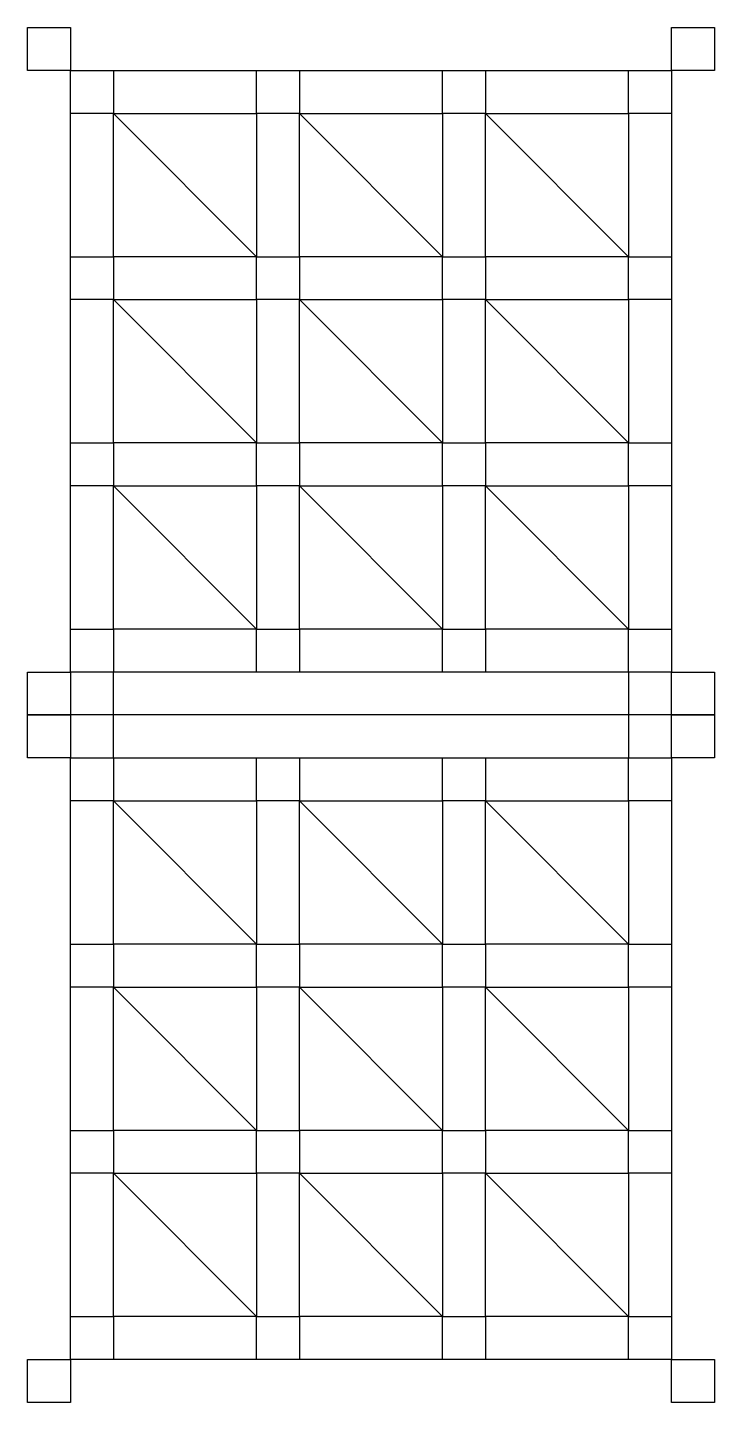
# Model space of a CAD drawing. Header units: inches. Extents: x 0.07 to 0.93, y 0.14 to 1.86.
import ezdxf

# ---------------------------------------------------------------- set-up
doc = ezdxf.new("R2010")
doc.units = ezdxf.units.IN
doc.header["$MEASUREMENT"] = 0

msp = doc.modelspace()

# ---------------------------------------------------------------- linework, layer by layer
for p, q in [((0.1785, 1.75, 0.375), (0.3571, 1.5714, 0.375)), ((0.4107, 1.75, 0.375), (0.5892, 1.5714, 0.375)), ((0.6428, 1.75, 0.375), (0.8214, 1.5714, 0.375)), ((0.1785, 1.5178, 0.375), (0.3571, 1.3393, 0.375)), ((0.4107, 1.5178, 0.375), (0.5892, 1.3393, 0.375)), ((0.6428, 1.5178, 0.375), (0.8214, 1.3393, 0.375)), ((0.1785, 1.2857, 0.375), (0.3571, 1.1071, 0.375)), ((0.4107, 1.2857, 0.375), (0.5892, 1.1071, 0.375)), ((0.6428, 1.2857, 0.375), (0.8214, 1.1071, 0.375)), ((0.1786, 0.9464, 0.375), (0.1785, 1.0535, 0.375)), ((0.8214, 1.0535, 0.375), (0.8214, 0.9464, 0.375)), ((0.875, 1, 0.375), (0.125, 1, 0.375)), ((0.1786, 0.8929, 0.375), (0.3571, 0.7143, 0.375)), ((0.4107, 0.8929, 0.375), (0.5893, 0.7143, 0.375)), ((0.6429, 0.8929, 0.375), (0.8214, 0.7143, 0.375)), ((0.1786, 0.6607, 0.375), (0.3571, 0.4821, 0.375)), ((0.4107, 0.6607, 0.375), (0.5893, 0.4821, 0.375)), ((0.6429, 0.6607, 0.375), (0.8214, 0.4821, 0.375)), ((0.1786, 0.4286, 0.375), (0.3571, 0.25, 0.375)), ((0.4107, 0.4286, 0.375), (0.5893, 0.25, 0.375)), ((0.6429, 0.4286, 0.375), (0.8214, 0.25, 0.375))]:
    msp.add_line(p, q)
at = {"elevation": 0.375}
for points in [[(0.0714, 1.8571), (0.125, 1.8571), (0.125, 1.8035), (0.0714, 1.8035)], [(0.875, 1.8571), (0.9285, 1.8571), (0.9285, 1.8035), (0.875, 1.8035)], [(0.125, 1.8035), (0.1785, 1.8035), (0.1785, 1.75), (0.125, 1.75)], [(0.125, 1.0535), (0.125, 1.8035), (0.875, 1.8035), (0.875, 1.0535)], [(0.3571, 1.8035), (0.4107, 1.8035), (0.4107, 1.75), (0.3571, 1.75)], [(0.3571, 1.8035), (0.4107, 1.8035), (0.4107, 1.75), (0.3571, 1.75)], [(0.5892, 1.8035), (0.6428, 1.8035), (0.6428, 1.75), (0.5892, 1.75)], [(0.5892, 1.8035), (0.6428, 1.8035), (0.6428, 1.75), (0.5892, 1.75)], [(0.8214, 1.8035), (0.875, 1.8035), (0.875, 1.75), (0.8214, 1.75)], [(0.3571, 1.75), (0.3571, 1.5714), (0.1785, 1.5714), (0.1785, 1.75)], [(0.5892, 1.75), (0.5892, 1.5714), (0.4107, 1.5714), (0.4107, 1.75)], [(0.8214, 1.75), (0.8214, 1.5714), (0.6428, 1.5714), (0.6428, 1.75)], [(0.125, 1.5714), (0.1785, 1.5714), (0.1785, 1.5178), (0.125, 1.5178)], [(0.125, 1.5714), (0.1785, 1.5714), (0.1785, 1.5178), (0.125, 1.5178)], [(0.3571, 1.5714), (0.4107, 1.5714), (0.4107, 1.5178), (0.3571, 1.5178)], [(0.3571, 1.5714), (0.4107, 1.5714), (0.4107, 1.5178), (0.3571, 1.5178)], [(0.3571, 1.5714), (0.4107, 1.5714), (0.4107, 1.5178), (0.3571, 1.5178)], [(0.3571, 1.5714), (0.4107, 1.5714), (0.4107, 1.5178), (0.3571, 1.5178)], [(0.5892, 1.5714), (0.6428, 1.5714), (0.6428, 1.5178), (0.5892, 1.5178)], [(0.5892, 1.5714), (0.6428, 1.5714), (0.6428, 1.5178), (0.5892, 1.5178)], [(0.5892, 1.5714), (0.6428, 1.5714), (0.6428, 1.5178), (0.5892, 1.5178)], [(0.5892, 1.5714), (0.6428, 1.5714), (0.6428, 1.5178), (0.5892, 1.5178)], [(0.8214, 1.5714), (0.875, 1.5714), (0.875, 1.5178), (0.8214, 1.5178)], [(0.8214, 1.5714), (0.875, 1.5714), (0.875, 1.5178), (0.8214, 1.5178)], [(0.3571, 1.5178), (0.3571, 1.3393), (0.1785, 1.3393), (0.1785, 1.5178)], [(0.5892, 1.5178), (0.5892, 1.3393), (0.4107, 1.3393), (0.4107, 1.5178)], [(0.8214, 1.5178), (0.8214, 1.3393), (0.6428, 1.3393), (0.6428, 1.5178)], [(0.125, 1.3393), (0.1785, 1.3393), (0.1785, 1.2857), (0.125, 1.2857)], [(0.125, 1.3393), (0.1785, 1.3393), (0.1785, 1.2857), (0.125, 1.2857)], [(0.3571, 1.3393), (0.4107, 1.3393), (0.4107, 1.2857), (0.3571, 1.2857)], [(0.3571, 1.3393), (0.4107, 1.3393), (0.4107, 1.2857), (0.3571, 1.2857)], [(0.3571, 1.3393), (0.4107, 1.3393), (0.4107, 1.2857), (0.3571, 1.2857)], [(0.3571, 1.3393), (0.4107, 1.3393), (0.4107, 1.2857), (0.3571, 1.2857)], [(0.5892, 1.3393), (0.6428, 1.3393), (0.6428, 1.2857), (0.5892, 1.2857)], [(0.5892, 1.3393), (0.6428, 1.3393), (0.6428, 1.2857), (0.5892, 1.2857)], [(0.5892, 1.3393), (0.6428, 1.3393), (0.6428, 1.2857), (0.5892, 1.2857)], [(0.5892, 1.3393), (0.6428, 1.3393), (0.6428, 1.2857), (0.5892, 1.2857)], [(0.8214, 1.3393), (0.875, 1.3393), (0.875, 1.2857), (0.8214, 1.2857)], [(0.8214, 1.3393), (0.875, 1.3393), (0.875, 1.2857), (0.8214, 1.2857)], [(0.3571, 1.2857), (0.3571, 1.1071), (0.1785, 1.1071), (0.1785, 1.2857)], [(0.5892, 1.2857), (0.5892, 1.1071), (0.4107, 1.1071), (0.4107, 1.2857)], [(0.8214, 1.2857), (0.8214, 1.1071), (0.6428, 1.1071), (0.6428, 1.2857)], [(0.125, 1.1071), (0.1785, 1.1071), (0.1785, 1.0535), (0.125, 1.0535)], [(0.3571, 1.1071), (0.4107, 1.1071), (0.4107, 1.0535), (0.3571, 1.0535)], [(0.3571, 1.1071), (0.4107, 1.1071), (0.4107, 1.0535), (0.3571, 1.0535)], [(0.5892, 1.1071), (0.6428, 1.1071), (0.6428, 1.0535), (0.5892, 1.0535)], [(0.5892, 1.1071), (0.6428, 1.1071), (0.6428, 1.0535), (0.5892, 1.0535)], [(0.8214, 1.1071), (0.875, 1.1071), (0.875, 1.0535), (0.8214, 1.0535)], [(0.0714, 1.0535), (0.125, 1.0535), (0.125, 1), (0.0714, 1)], [(0.8749, 1.0535), (0.9285, 1.0535), (0.9285, 1), (0.8749, 1)], [(0.0714, 1), (0.125, 1), (0.125, 0.9464), (0.0714, 0.9464)], [(0.875, 1), (0.9286, 1), (0.9286, 0.9464), (0.875, 0.9464)], [(0.125, 0.1964), (0.125, 0.9464), (0.875, 0.9464), (0.875, 0.1964)], [(0.125, 0.9464), (0.1786, 0.9464), (0.1786, 0.8929), (0.125, 0.8929)], [(0.3571, 0.9464), (0.4107, 0.9464), (0.4107, 0.8929), (0.3571, 0.8929)], [(0.3571, 0.9464), (0.4107, 0.9464), (0.4107, 0.8929), (0.3571, 0.8929)], [(0.5893, 0.9464), (0.6429, 0.9464), (0.6429, 0.8929), (0.5893, 0.8929)], [(0.5893, 0.9464), (0.6429, 0.9464), (0.6429, 0.8929), (0.5893, 0.8929)], [(0.8214, 0.9464), (0.875, 0.9464), (0.875, 0.8929), (0.8214, 0.8929)], [(0.3571, 0.8929), (0.3571, 0.7143), (0.1786, 0.7143), (0.1786, 0.8929)], [(0.5893, 0.8929), (0.5893, 0.7143), (0.4107, 0.7143), (0.4107, 0.8929)], [(0.8214, 0.8929), (0.8214, 0.7143), (0.6429, 0.7143), (0.6429, 0.8929)], [(0.125, 0.7143), (0.1786, 0.7143), (0.1786, 0.6607), (0.125, 0.6607)], [(0.125, 0.7143), (0.1786, 0.7143), (0.1786, 0.6607), (0.125, 0.6607)], [(0.3571, 0.7143), (0.4107, 0.7143), (0.4107, 0.6607), (0.3571, 0.6607)], [(0.3571, 0.7143), (0.4107, 0.7143), (0.4107, 0.6607), (0.3571, 0.6607)], [(0.3571, 0.7143), (0.4107, 0.7143), (0.4107, 0.6607), (0.3571, 0.6607)], [(0.3571, 0.7143), (0.4107, 0.7143), (0.4107, 0.6607), (0.3571, 0.6607)], [(0.5893, 0.7143), (0.6429, 0.7143), (0.6429, 0.6607), (0.5893, 0.6607)], [(0.5893, 0.7143), (0.6429, 0.7143), (0.6429, 0.6607), (0.5893, 0.6607)], [(0.5893, 0.7143), (0.6429, 0.7143), (0.6429, 0.6607), (0.5893, 0.6607)], [(0.5893, 0.7143), (0.6429, 0.7143), (0.6429, 0.6607), (0.5893, 0.6607)], [(0.8214, 0.7143), (0.875, 0.7143), (0.875, 0.6607), (0.8214, 0.6607)], [(0.8214, 0.7143), (0.875, 0.7143), (0.875, 0.6607), (0.8214, 0.6607)], [(0.3571, 0.6607), (0.3571, 0.4821), (0.1786, 0.4821), (0.1786, 0.6607)], [(0.5893, 0.6607), (0.5893, 0.4821), (0.4107, 0.4821), (0.4107, 0.6607)], [(0.8214, 0.6607), (0.8214, 0.4821), (0.6429, 0.4821), (0.6429, 0.6607)], [(0.125, 0.4821), (0.1786, 0.4821), (0.1786, 0.4286), (0.125, 0.4286)], [(0.125, 0.4821), (0.1786, 0.4821), (0.1786, 0.4286), (0.125, 0.4286)], [(0.3571, 0.4821), (0.4107, 0.4821), (0.4107, 0.4286), (0.3571, 0.4286)], [(0.3571, 0.4821), (0.4107, 0.4821), (0.4107, 0.4286), (0.3571, 0.4286)], [(0.3571, 0.4821), (0.4107, 0.4821), (0.4107, 0.4286), (0.3571, 0.4286)], [(0.3571, 0.4821), (0.4107, 0.4821), (0.4107, 0.4286), (0.3571, 0.4286)], [(0.5893, 0.4821), (0.6429, 0.4821), (0.6429, 0.4286), (0.5893, 0.4286)], [(0.5893, 0.4821), (0.6429, 0.4821), (0.6429, 0.4286), (0.5893, 0.4286)], [(0.5893, 0.4821), (0.6429, 0.4821), (0.6429, 0.4286), (0.5893, 0.4286)], [(0.5893, 0.4821), (0.6429, 0.4821), (0.6429, 0.4286), (0.5893, 0.4286)], [(0.8214, 0.4821), (0.875, 0.4821), (0.875, 0.4286), (0.8214, 0.4286)], [(0.8214, 0.4821), (0.875, 0.4821), (0.875, 0.4286), (0.8214, 0.4286)], [(0.3571, 0.4286), (0.3571, 0.25), (0.1786, 0.25), (0.1786, 0.4286)], [(0.5893, 0.4286), (0.5893, 0.25), (0.4107, 0.25), (0.4107, 0.4286)], [(0.8214, 0.4286), (0.8214, 0.25), (0.6429, 0.25), (0.6429, 0.4286)], [(0.125, 0.25), (0.1786, 0.25), (0.1786, 0.1964), (0.125, 0.1964)], [(0.3571, 0.25), (0.4107, 0.25), (0.4107, 0.1964), (0.3571, 0.1964)], [(0.3571, 0.25), (0.4107, 0.25), (0.4107, 0.1964), (0.3571, 0.1964)], [(0.5893, 0.25), (0.6429, 0.25), (0.6429, 0.1964), (0.5893, 0.1964)], [(0.5893, 0.25), (0.6429, 0.25), (0.6429, 0.1964), (0.5893, 0.1964)], [(0.8214, 0.25), (0.875, 0.25), (0.875, 0.1964), (0.8214, 0.1964)], [(0.0714, 0.1964), (0.125, 0.1964), (0.125, 0.1429), (0.0714, 0.1429)], [(0.875, 0.1964), (0.9285, 0.1964), (0.9285, 0.1429), (0.875, 0.1429)]]:
    msp.add_lwpolyline(points, close=True, dxfattribs=at)

doc.saveas('drawing.dxf')
